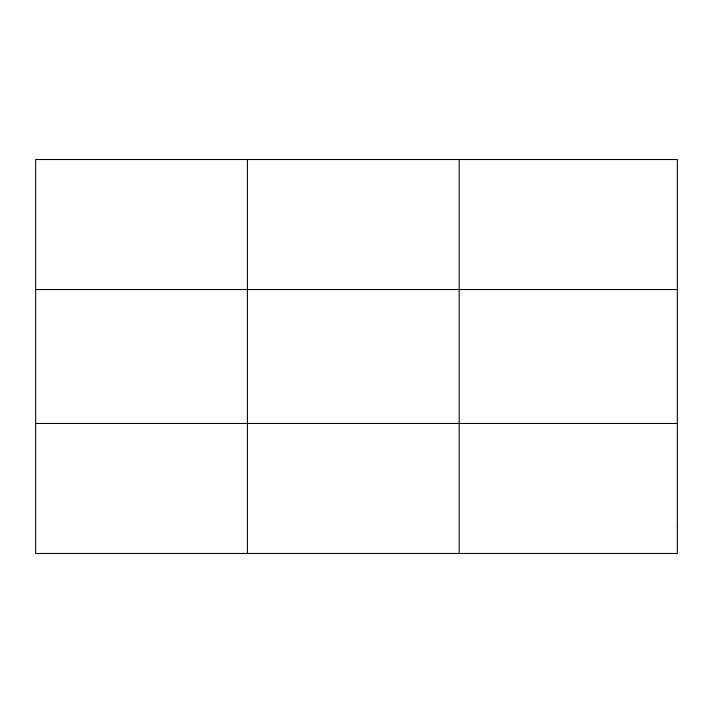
<?xml version="1.0" encoding="UTF-8"?>
<svg xmlns="http://www.w3.org/2000/svg" width="713" height="713" viewBox="0 0 713 713"><rect width="100%" height="100%" fill="white"/><g stroke="black" fill="none" stroke-linecap="round" stroke-linejoin="round"><path stroke-width="1.07" d="M247.411 553.484L247.411 159.516M459.172 553.484L459.172 159.516M35.65 289.523L677.35 289.523M35.65 423.477L677.35 423.477M677.35 527.477L677.35 553.484L35.65 553.484L35.65 159.516L677.35 159.516L677.35 527.477"/></g></svg>
